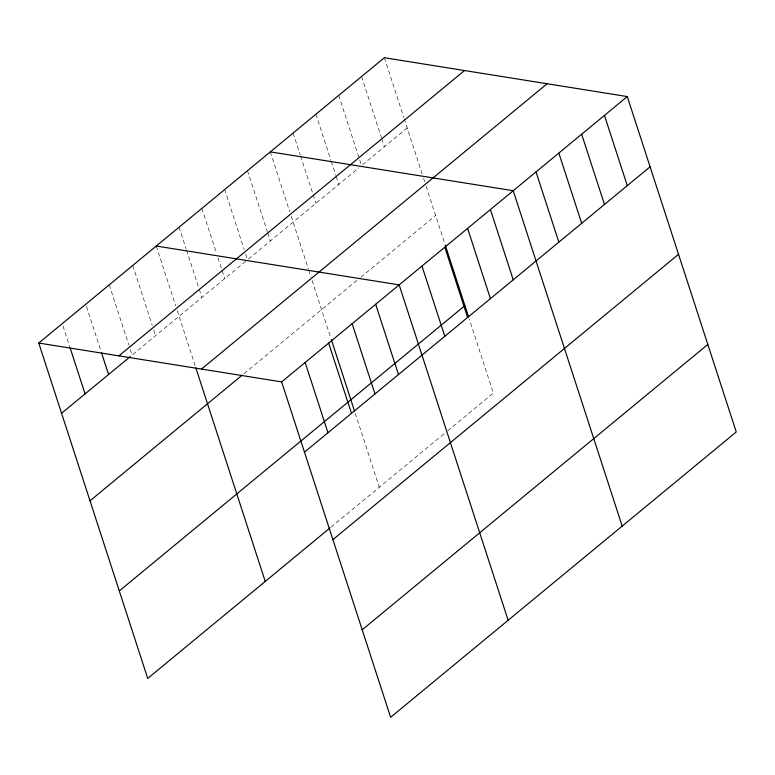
<?xml version="1.0" encoding="UTF-8"?>
<svg xmlns="http://www.w3.org/2000/svg" width="775" height="775" viewBox="0 0 775 775"><rect width="100%" height="100%" fill="white"/><g stroke="black" fill="none" stroke-linecap="round" stroke-linejoin="round"><path stroke-width="0.58" stroke-dasharray="3.88 2.91" d="M245.694 261.291L132.079 355.086L129.086 345.873M248.436 259.034L358.844 167.884M362.487 164.872L407.204 127.962M244.018 373.647L357.159 280.24M360.811 277.227L435.627 215.46M330.935 527.184L445.906 432.276M447.727 430.764L493.346 393.109L469.292 319.067M384.371 57.718L403.833 117.597M404.211 118.749L422.142 173.958M423.605 178.444L424.7 181.805M426.153 186.291L445.392 245.51M361.567 76.551L381.397 137.582M381.775 138.735L384.39 146.795M338.752 95.383L361.208 164.474M315.938 114.216L330.906 160.28M331.283 161.423L335.769 175.247M336.147 176.4L338.762 184.46M293.134 133.038L300.245 154.922M300.613 156.075L315.958 203.292M270.32 151.871L289.772 211.759M291.274 216.361L308.45 269.235M308.818 270.359L311.007 277.092M312.093 280.453L330.973 338.559M355.241 413.23L379.295 487.262M247.506 170.703L267.336 231.744M267.714 232.897L270.33 240.957M224.692 189.536L244.154 249.424M245.646 254.026L247.148 258.637M201.888 208.368L216.477 253.28M217.978 257.891L224.711 278.613M179.073 227.201L186.184 249.085M186.562 250.228L198.904 288.232M199.282 289.385L201.897 297.445M156.259 246.033L175.722 305.912M177.213 310.523L195.126 365.635M132.757 265.438L152.22 325.316M153.712 329.927L155.581 335.682M109.256 284.842L128.718 344.72M86.5 306.542L101.099 351.453M62.998 325.946L69.74 346.677"/><path stroke-width="1.16" d="M38.75 343.044L384.371 57.718L627.275 96.565L736.25 431.956L390.629 717.282L281.654 381.891L38.75 343.044L147.725 678.435L330.024 527.94M118.904 355.861L464.535 70.535M61.574 413.288L130.278 356.577M201.49 369.074L547.121 83.748M90.007 500.786L242.188 375.148M281.654 381.891L627.275 96.565M119.292 590.938L464.923 305.612M304.478 452.145L650.099 166.819M332.901 539.642L678.532 254.316M362.196 629.784L707.817 344.458M270.32 151.871L513.215 190.727L622.189 526.118M156.259 246.033L399.164 284.88L508.138 620.271M604.461 115.398L627.285 185.651M581.657 134.23L604.481 204.484M558.843 153.062L581.667 223.307M536.029 171.895L558.852 242.139M490.41 209.56L513.234 279.804M467.596 228.392L490.42 298.637M445.392 245.51L468.565 316.83M444.782 247.225L467.606 317.469M421.978 266.048L444.802 336.302M375.662 304.284L398.486 374.538M352.16 323.688L374.984 393.933M331.342 339.663L354.504 410.983M328.658 343.093L351.482 413.337M305.156 362.497L327.98 432.741M195.852 367.883L265.234 581.424M101.467 352.606L108.578 374.49M70.108 347.83L85.076 393.894"/></g></svg>
